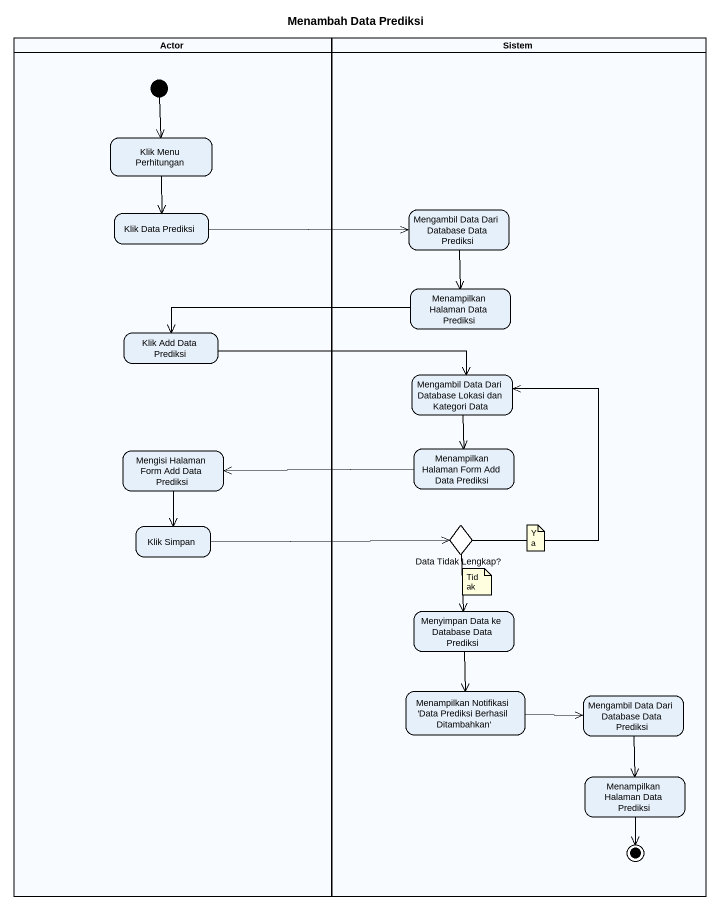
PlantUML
@startuml
title Menambah Data Prediksi
hide empty description
state "Actor" as Actor_ <<partition>> {
  state "Klik Menu Perhitungan" as Klik_Menu_Perhitungan
  state "Klik Data Prediksi" as Klik_Data_Prediksi
  state "Klik Add Data Prediksi" as Klik_Add_Data_Prediksi
  state "Mengisi Halaman Form Add Data Prediksi" as Mengisi_Halaman_Form_Add
  state "Klik Simpan" as Klik_Simpan
  [*] --> Klik_Menu_Perhitungan
}
state Sistem <<partition>> {
  state "Mengambil Data Dari Database Data Prediksi" as Mengambil_Data_Dari
  state "Menampilkan Halaman Data Prediksi" as Menampilkan_Halaman_Data
  state "Mengambil Data Dari Database Lokasi dan Kategori Data" as Mengambil_Data_Dari_2
  state "Menampilkan Halaman Form Add Data Prediksi" as Menampilkan_Halaman_Form
  state "Data Tidak Lengkap?" as Data_Tidak_Lengkap <<choice>>
  state "Menyimpan Data ke Database Data Prediksi" as Menyimpan_Data_ke_Database
  state "Menampilkan Notifikasi 'Data Prediksi Berhasil Ditambahkan'" as Menampilkan_Notifikasi_Data
  state "Mengambil Data Dari Database Data Prediksi" as Mengambil_Data_Dari_3
  state "Menampilkan Halaman Data Prediksi" as Menampilkan_Halaman_Data_2
  Menampilkan_Halaman_Data_2 --> [*]
}
Klik_Menu_Perhitungan --> Klik_Data_Prediksi
Mengambil_Data_Dari --> Menampilkan_Halaman_Data
Klik_Data_Prediksi -right-> Mengambil_Data_Dari
Menampilkan_Halaman_Data -left-> Klik_Add_Data_Prediksi
Klik_Add_Data_Prediksi -right-> Mengambil_Data_Dari_2
Mengambil_Data_Dari_2 --> Menampilkan_Halaman_Form
Mengisi_Halaman_Form_Add --> Klik_Simpan
Menampilkan_Halaman_Form -left-> Mengisi_Halaman_Form_Add
Klik_Simpan -right-> Data_Tidak_Lengkap
Data_Tidak_Lengkap -up-> Mengambil_Data_Dari_2
Data_Tidak_Lengkap --> Menyimpan_Data_ke_Database
Menyimpan_Data_ke_Database --> Menampilkan_Notifikasi_Data
Menampilkan_Notifikasi_Data -right-> Mengambil_Data_Dari_3
Mengambil_Data_Dari_3 --> Menampilkan_Halaman_Data_2
note as N1
  Ya
end note
note as N2
  Tidak
end note
@enduml
